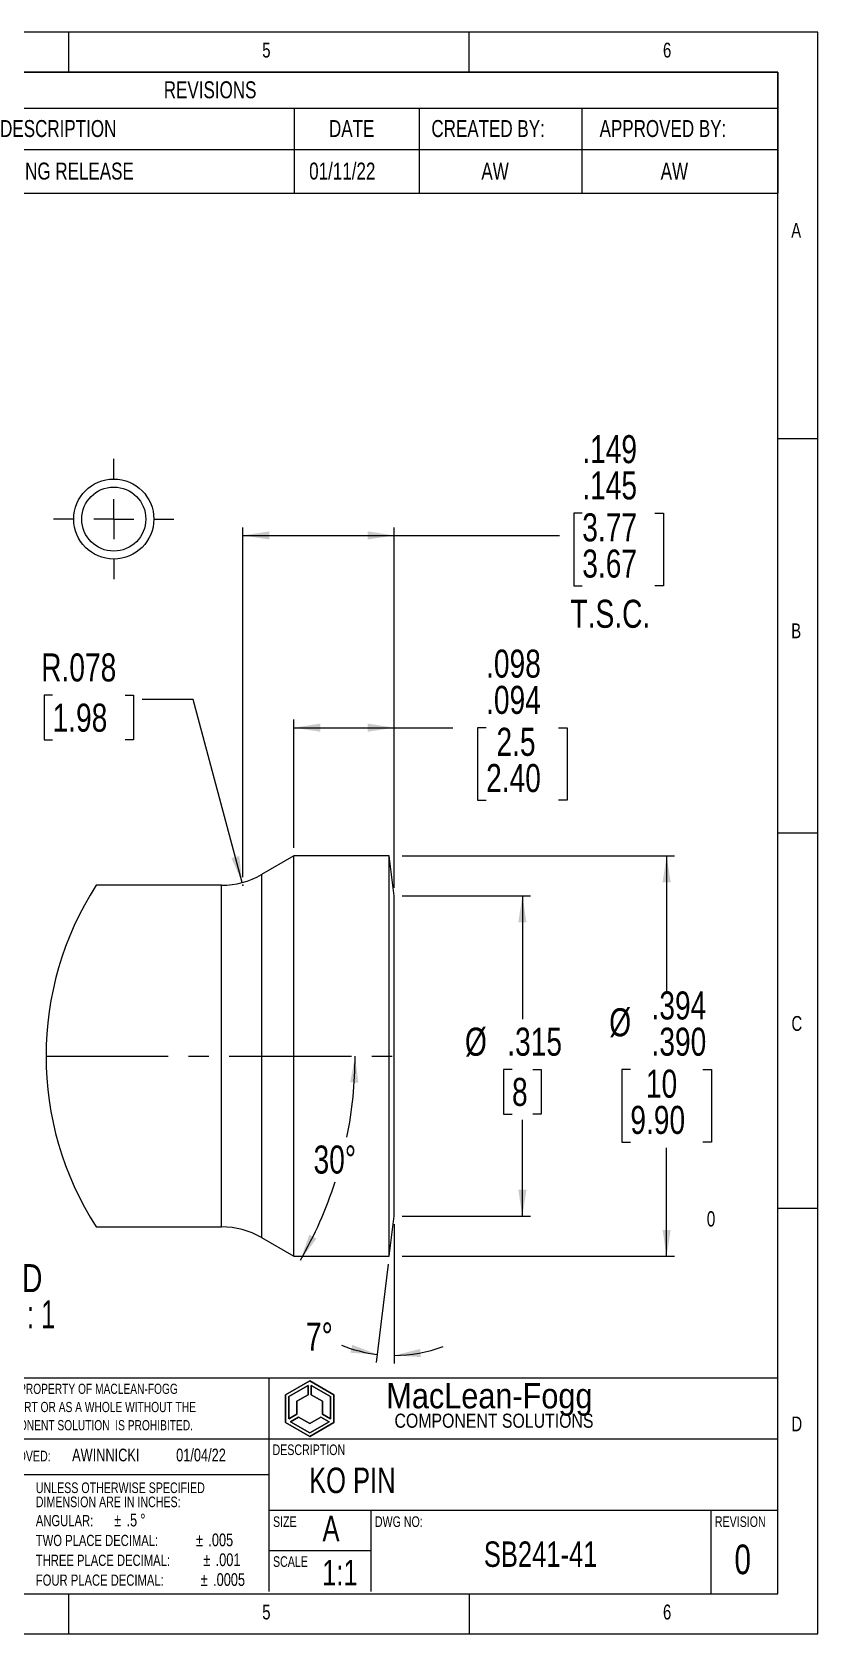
# Model space of a CAD drawing. Extents: x -4.2 to 11.2, y 0.1 to 8.
# Drawn here: x 7.32 to 11.18, y 0.13 to 8.01 of the extents above; entities that cross this region are included whole.
import ezdxf

# ---------------------------------------------------------------- set-up
doc = ezdxf.new("R2010")
doc.units = 0
doc.header["$PDSIZE"] = -1
for name, pattern in [('SLD-CENTER', [0.75, 0.6, -0.05, 0.05, -0.05]), ('SLD-PHANTOM', [0.5, 0.25, -0.05, 0.05, -0.05, 0.05, -0.05]), ('SLD-SOLID', [0])]:
    doc.linetypes.add(name, pattern=pattern)
doc.layers.get('0').update_dxf_attribs({"linetype": 'CONTINUOUS'})
doc.layers.add('FORMAT', color=7, linetype='SLD-SOLID')
doc.styles.add('SLDTEXTSTYLE0', font='TXT', dxfattribs={"width": 0.75})
doc.styles.add('SLDTEXTSTYLE1', font='TXT', dxfattribs={"width": 0.91})
doc.styles.add('SLDTEXTSTYLE2', font='TXT', dxfattribs={"width": 0.84})
doc.styles.add('SLDTEXTSTYLE3', font='TXT', dxfattribs={"width": 0.681818})
doc.dimstyles.new('SLDDIMSTYLE10', dxfattribs={"dimtxt": 0.137795, "dimasz": 0.13, "dimexe": 0, "dimexo": 0.0625, "dimgap": 0.034449, "dimtad": 0, "dimtih": 1, "dimtoh": 1, "dimdec": 4, "dimlfac": 0.2, "dimzin": 12, "dimtxsty": 'SLDTEXTSTYLE0', "dimsah": 1, "dimcen": 0.09, "dimazin": 3, "dimtfac": 1, "dimtofl": 0, "dimtmove": 0, "dimatfit": 3, "dimtolj": 1, "dimtzin": 12})
doc.dimstyles.new('SLDDIMSTYLE6', dxfattribs={"dimtxt": 0.137795, "dimasz": 0.13, "dimexe": 0, "dimexo": 0.0625, "dimgap": 0.034449, "dimtad": 0, "dimtih": 1, "dimtoh": 1, "dimdec": 3, "dimlfac": 0.2, "dimrnd": 1e-09, "dimzin": 12, "dimtxsty": 'SLDTEXTSTYLE0', "dimsah": 1, "dimcen": 0.09, "dimazin": 3, "dimlim": 1, "dimtm": 0.004, "dimtfac": 1, "dimtdec": 3, "dimtofl": 0, "dimtmove": 0, "dimatfit": 3, "dimtolj": 1, "dimtzin": 12})
doc.dimstyles.new('SLDDIMSTYLE7', dxfattribs={"dimtxt": 0.137795, "dimasz": 0.13, "dimexe": 0, "dimexo": 0.0625, "dimgap": 0.034449, "dimtad": 0, "dimtih": 1, "dimtoh": 1, "dimdec": 3, "dimlfac": 0.2, "dimrnd": 1e-09, "dimzin": 12, "dimtxsty": 'SLDTEXTSTYLE0', "dimsah": 1, "dimcen": 0.09, "dimazin": 3, "dimlim": 1, "dimtm": 0.003937, "dimtfac": 1, "dimtdec": 3, "dimtofl": 0, "dimtmove": 0, "dimatfit": 3, "dimtolj": 1, "dimtzin": 4})
doc.dimstyles.new('SLDDIMSTYLE8', dxfattribs={"dimtxt": 0.137795, "dimasz": 0.13, "dimexe": 0, "dimexo": 0.0625, "dimgap": 0.034449, "dimtad": 0, "dimtih": 1, "dimtoh": 1, "dimdec": 3, "dimlfac": 0.2, "dimrnd": 1e-09, "dimzin": 12, "dimtxsty": 'SLDTEXTSTYLE0', "dimsah": 1, "dimcen": 0, "dimazin": 3, "dimtfac": 1, "dimtdec": 3, "dimtofl": 0, "dimtmove": 0, "dimatfit": 3, "dimtolj": 1, "dimtzin": 12})
doc.dimstyles.new('SLDDIMSTYLE9', dxfattribs={"dimtxt": 0.137795, "dimasz": 0.13, "dimexe": 0, "dimexo": 0.0625, "dimgap": 0.034449, "dimtad": 0, "dimtih": 1, "dimtoh": 1, "dimdec": 3, "dimlfac": 0.2, "dimrnd": 1e-09, "dimzin": 12, "dimtxsty": 'SLDTEXTSTYLE0', "dimsah": 1, "dimcen": 0.09, "dimazin": 3, "dimtfac": 1, "dimtdec": 3, "dimtofl": 0, "dimtmove": 0, "dimatfit": 3, "dimtolj": 1, "dimtzin": 12})

# ---------------------------------------------------------------- blocks, each defined once
blk = doc.blocks.new('SW_NOTE_0')
at = {"color": 0, "linetype": 'CONTINUOUS', "attachment_point": 1, "style": 'SLDTEXTSTYLE0'}
for s, insert, char_height in [('UNLESS OTHERWISE SPECIFIED', (0, 0.0671), 0.052083), ('DIMENSION ARE IN INCHES:', (0, -0.0023), 0.052083), ('ANGULAR:', (0, -0.0929), 0.055), ('%%p', (0.3848, -0.0864), 0.0625), ('.5', (0.4454, -0.0864), 0.0625), ('%%d', (0.5133, -0.0864), 0.0625), ('TWO PLACE DECIMAL:', (0, -0.1904), 0.055), ('%%p', (0.7867, -0.1839), 0.0625), ('.005', (0.8473, -0.1839), 0.0625), ('THREE PLACE DECIMAL:', (0, -0.2879), 0.055), ('%%p', (0.8225, -0.2814), 0.0625), ('.001', (0.8832, -0.2814), 0.0625), ('FOUR PLACE DECIMAL:', (0, -0.3854), 0.055), ('%%p', (0.8101, -0.3789), 0.0625), ('.0005', (0.8707, -0.3789), 0.0625)]:
    blk.add_mtext(s, dxfattribs=dict(at, insert=insert, char_height=char_height))
blk = doc.blocks.new('SW_NOTE_0_1')
at = {"color": 0, "linetype": 'CONTINUOUS', "char_height": 0.05, "attachment_point": 2, "style": 'SLDTEXTSTYLE0'}
for s, insert in [('THIS INFORMATION CONTAINED HEREIN IS THE PROPERTY OF MACLEAN-FOGG', (1.2172, 0.0645)), ('COMPONENT SOLUTION  ANY REPRODUCTION IN PART OR AS A WHOLE WITHOUT THE', (1.2185, -0.0249)), ('WRITTEN PERMISSION OF MACLEAN-FOGG COMPONENT SOLUTION  IS PROHIBITED.', (1.2316, -0.1143))]:
    blk.add_mtext(s, dxfattribs=dict(at, insert=insert))
blk = doc.blocks.new('SW_TABLEANNOTATION_0')
at = {"color": 0, "linetype": 'SLD-SOLID'}
for p, q in [((0, 0), (0, -0.1772)), ((0, 0), (0.2775, 0)), ((0.2775, 0), (0.9209, 0)), ((0.9209, 0), (3.1118, 0)), ((3.1118, 0), (3.7263, 0)), ((3.7263, 0), (4.5257, 0)), ((4.5257, 0), (5.488, 0)), ((5.488, 0), (5.488, -0.1772)), ((0, -0.1772), (0, -0.3809)), ((0, -0.1772), (0.2775, -0.1772)), ((0.2775, -0.1772), (0.2775, -0.3809)), ((0.2775, -0.1772), (0.9209, -0.1772)), ((0.9209, -0.1772), (0.9209, -0.3809)), ((0.9209, -0.1772), (3.1118, -0.1772)), ((3.1118, -0.1772), (3.1118, -0.3809)), ((3.1118, -0.1772), (3.7263, -0.1772)), ((3.7263, -0.1772), (3.7263, -0.3809)), ((3.7263, -0.1772), (4.5257, -0.1772)), ((4.5257, -0.1772), (4.5257, -0.3809)), ((4.5257, -0.1772), (5.488, -0.1772)), ((5.488, -0.1772), (5.488, -0.3809)), ((0, -0.3809), (0.2775, -0.3809)), ((0, -0.3809), (0, -0.5954)), ((0.2775, -0.3809), (0.9209, -0.3809)), ((0.2775, -0.3809), (0.2775, -0.5954)), ((0.9209, -0.3809), (3.1118, -0.3809)), ((0.9209, -0.3809), (0.9209, -0.5954)), ((3.1118, -0.3809), (3.7263, -0.3809)), ((3.1118, -0.3809), (3.1118, -0.5954)), ((3.7263, -0.3809), (4.5257, -0.3809)), ((3.7263, -0.3809), (3.7263, -0.5954)), ((4.5257, -0.3809), (5.488, -0.3809)), ((4.5257, -0.3809), (4.5257, -0.5954)), ((5.488, -0.3809), (5.488, -0.5954)), ((0, -0.5954), (0.2775, -0.5954)), ((0.2775, -0.5954), (0.9209, -0.5954)), ((0.9209, -0.5954), (3.1118, -0.5954)), ((3.1118, -0.5954), (3.7263, -0.5954)), ((3.7263, -0.5954), (4.5257, -0.5954)), ((4.5257, -0.5954), (5.488, -0.5954))]:
    blk.add_line(p, q, dxfattribs=at)
at = {"color": 0, "linetype": 'SLD-SOLID', "attachment_point": 1, "style": 'SLDTEXTSTYLE0'}
for s, insert, char_height in [('REVISIONS', (2.4715, -0.0454), 0.08333), ('REV.', (0.0209, -0.2358), 0.08333), ('ECN', (0.4832, -0.2358), 0.08333), ('DESCRIPTION', (1.6675, -0.2358), 0.083333), ('DATE', (3.2831, -0.2358), 0.08333), ('CREATED BY:', (3.786, -0.2358), 0.083333), ('APPROVED BY:', (4.6123, -0.2358), 0.083333), ('0', (0.108, -0.4449), 0.0833), ('0', (0.5684, -0.4449), 0.0833), ('DRAWING RELEASE', (1.5117, -0.4449), 0.083333), ('01/11/22', (3.1857, -0.4449), 0.08333), ('AW', (4.0316, -0.4449), 0.08333), ('AW', (4.9124, -0.4449), 0.08333)]:
    blk.add_mtext(s, dxfattribs=dict(at, insert=insert, char_height=char_height))
blk = doc.blocks.new('SW_CENTERMARKSYMBOL_0')
at = {"color": 0, "linetype": 'SLD-SOLID'}
for p, q in [((0, 0.1969), (0, 0.2953)), ((0, 0), (0, 0.0984)), ((-0.1969, 0), (-0.2953, 0)), ((0, 0), (-0.0984, 0)), ((0, 0), (0, -0.0984)), ((0, 0), (0.0984, 0)), ((0.1969, 0), (0.2953, 0)), ((0, -0.1969), (0, -0.2953))]:
    blk.add_line(p, q, dxfattribs=at)
blk = doc.blocks.new('_D_3')
at = {"color": 7, "linetype": 'SLD-SOLID'}
for p, q in [((10.0214, 5.6433), (9.9794, 5.6433)), ((9.9794, 5.6433), (9.9794, 5.2869)), ((10.3778, 5.6433), (10.4198, 5.6433)), ((10.4198, 5.6433), (10.4198, 5.2869)), ((8.3545, 3.8538), (8.3545, 5.5732)), ((8.3545, 5.5339), (9.0972, 5.5339)), ((9.0972, 3.8016), (9.0972, 5.5732)), ((9.0972, 5.5339), (9.9095, 5.5339)), ((9.9794, 5.2869), (10.0214, 5.2869)), ((10.4198, 5.2869), (10.3778, 5.2869))]:
    blk.add_line(p, q, dxfattribs=at)
for points in [[(8.3545, 5.5339), (8.4845, 5.5139), (8.4845, 5.5539)], [(9.0972, 5.5339), (8.9672, 5.5539), (8.9672, 5.5139)]]:
    blk.add_solid(points, dxfattribs=at)
at = {"color": 7, "linetype": 'SLD-SOLID', "char_height": 0.1378, "attachment_point": 1, "style": 'SLDTEXTSTYLE0'}
for s, insert in [('.149', (10.0214, 6.027)), ('.145', (10.0214, 5.8489)), ('3.77', (10.0214, 5.6427)), ('3.67', (10.0214, 5.4645)), ('T.S.C.', (9.9637, 5.2178))]:
    blk.add_mtext(s, dxfattribs=dict(at, insert=insert))
blk = doc.blocks.new('_D_4')
at = {"color": 7, "linetype": 'SLD-SOLID'}
for p, q in [((9.1366, 3.9591), (10.4752, 3.9591)), ((10.4358, 3.9591), (10.4358, 3.2931)), ((10.2576, 2.9087), (10.2157, 2.9087)), ((10.2157, 2.9087), (10.2157, 2.5524)), ((10.614, 2.9087), (10.656, 2.9087)), ((10.656, 2.9087), (10.656, 2.5524)), ((10.2157, 2.5524), (10.2576, 2.5524)), ((10.4358, 1.9906), (10.4358, 2.5244)), ((10.656, 2.5524), (10.614, 2.5524)), ((9.1366, 1.9906), (10.4752, 1.9906))]:
    blk.add_line(p, q, dxfattribs=at)
for points in [[(10.4358, 3.9591), (10.4158, 3.8291), (10.4558, 3.8291)], [(10.4358, 1.9906), (10.4558, 2.1206), (10.4158, 2.1206)]]:
    blk.add_solid(points, dxfattribs=at)
at = {"color": 7, "linetype": 'SLD-SOLID', "char_height": 0.1378, "attachment_point": 1, "style": 'SLDTEXTSTYLE0'}
for s, insert in [('.394', (10.3616, 3.2925)), ('%%c', (10.1537, 3.2099)), ('.390', (10.3616, 3.1144)), ('10', (10.334, 2.9082)), ('9.90', (10.2576, 2.73))]:
    blk.add_mtext(s, dxfattribs=dict(at, insert=insert))
blk = doc.blocks.new('_D_5')
at = {"color": 7, "linetype": 'SLD-SOLID'}
for p, q in [((8.6051, 3.9984), (8.6051, 4.6284)), ((8.6051, 4.589), (9.0972, 4.589)), ((9.0972, 3.9984), (9.0972, 4.6284)), ((9.0972, 4.589), (9.3862, 4.589)), ((9.549, 4.589), (9.507, 4.589)), ((9.507, 4.589), (9.507, 4.2326)), ((9.9053, 4.589), (9.9473, 4.589)), ((9.9473, 4.589), (9.9473, 4.2326)), ((9.507, 4.2326), (9.549, 4.2326)), ((9.9473, 4.2326), (9.9053, 4.2326))]:
    blk.add_line(p, q, dxfattribs=at)
for points in [[(8.6051, 4.589), (8.7351, 4.569), (8.7351, 4.609)], [(9.0972, 4.589), (8.9672, 4.609), (8.9672, 4.569)]]:
    blk.add_solid(points, dxfattribs=at)
at = {"color": 7, "linetype": 'SLD-SOLID', "char_height": 0.1378, "attachment_point": 1, "style": 'SLDTEXTSTYLE0'}
for s, insert in [('.098', (9.549, 4.9728)), ('.094', (9.549, 4.7946)), ('2.5', (9.5999, 4.5884)), ('2.40', (9.549, 4.4103))]:
    blk.add_mtext(s, dxfattribs=dict(at, insert=insert))
blk = doc.blocks.new('_D_6')
at = {"color": 7, "linetype": 'SLD-SOLID'}
for p, q in [((7.4194, 4.7484), (7.3774, 4.7484)), ((7.3774, 4.7484), (7.3774, 4.5296)), ((7.7757, 4.7484), (7.8177, 4.7484)), ((7.8177, 4.7484), (7.8177, 4.5296)), ((8.1097, 4.7281), (7.8597, 4.7281)), ((8.351, 3.8277), (8.1097, 4.7281)), ((7.3774, 4.5296), (7.4194, 4.5296)), ((7.8177, 4.5296), (7.7757, 4.5296))]:
    blk.add_line(p, q, dxfattribs=at)
blk.add_solid([(8.351, 3.8277), (8.3366, 3.9584), (8.298, 3.9481)], dxfattribs=at)
at = {"color": 7, "linetype": 'SLD-SOLID', "char_height": 0.1378, "attachment_point": 1, "style": 'SLDTEXTSTYLE0'}
for s, insert in [('R.078', (7.3636, 4.954)), ('1.98', (7.4194, 4.7072))]:
    blk.add_mtext(s, dxfattribs=dict(at, insert=insert))
blk = doc.blocks.new('_D_7')
at = {"color": 7, "linetype": 'SLD-SOLID'}
for p, q in [((9.1366, 3.7622), (9.7665, 3.7622)), ((9.7272, 3.7622), (9.7272, 3.1555)), ((9.6763, 2.9087), (9.6343, 2.9087)), ((9.6343, 2.9087), (9.6343, 2.69)), ((9.7781, 2.9087), (9.8201, 2.9087)), ((9.8201, 2.9087), (9.8201, 2.69)), ((9.6343, 2.69), (9.6763, 2.69)), ((9.8201, 2.69), (9.7781, 2.69)), ((9.7272, 2.1874), (9.7272, 2.662)), ((9.1366, 2.1874), (9.7665, 2.1874))]:
    blk.add_line(p, q, dxfattribs=at)
for points in [[(9.7272, 3.7622), (9.7072, 3.6322), (9.7472, 3.6322)], [(9.7272, 2.1874), (9.7472, 2.3174), (9.7072, 2.3174)]]:
    blk.add_solid(points, dxfattribs=at)
at = {"color": 7, "linetype": 'SLD-SOLID', "char_height": 0.1378, "attachment_point": 1, "style": 'SLDTEXTSTYLE0'}
for s, insert in [('%%c', (9.4451, 3.1144)), ('.315', (9.6529, 3.1144)), ('8', (9.6763, 2.8676))]:
    blk.add_mtext(s, dxfattribs=dict(at, insert=insert))
blk = doc.blocks.new('_D_8')
at = {"color": 7, "linetype": 'SLD-SOLID'}
for p, q in [((9.0972, 2.1481), (9.0972, 1.4638)), ((9.0683, 1.9515), (9.0091, 1.4692))]:
    blk.add_line(p, q, dxfattribs=at)
for start, end in [(247.85258, 263), (270, 290.63916)]:
    blk.add_arc((9.0972, 2.1874), 0.6842, start, end, dxfattribs=at)
for points in [[(9.0139, 1.5083), (8.8912, 1.5557), (8.8826, 1.5166)], [(9.0972, 1.5032), (9.2285, 1.4954), (9.2248, 1.5353)]]:
    blk.add_solid(points, dxfattribs=at)
at = {"color": 7, "linetype": 'SLD-SOLID', "insert": (8.664, 1.6651), "char_height": 0.1378, "attachment_point": 1, "style": 'SLDTEXTSTYLE0'}
blk.add_mtext('7°', dxfattribs=at)
blk = doc.blocks.new('_D_9')
at = {"color": 7, "linetype": 'SLD-SOLID'}
for start, end in [(348.53363, 0), (330, 342.06779)]:
    blk.add_arc((6.9003, 2.9748), 2.0051, start, end, dxfattribs=at)
for points in [[(8.9054, 2.9748), (8.8812, 2.8455), (8.9212, 2.8442)], [(8.6368, 1.9723), (8.7157, 2.0775), (8.6805, 2.0964)]]:
    blk.add_solid(points, dxfattribs=at)
at = {"color": 7, "linetype": 'SLD-SOLID', "insert": (8.7014, 2.5351), "char_height": 0.1378, "attachment_point": 1, "style": 'SLDTEXTSTYLE0'}
blk.add_mtext('30°', dxfattribs=at)
blk = doc.blocks.new('SW_NOTE_0_4')
at = {"color": 0, "linetype": 'CONTINUOUS', "attachment_point": 2}
for s, insert, char_height, style in [('DETAIL D', (0.3682, 0.1776), 0.1378, 'SLDTEXTSTYLE0'), ('SCALE 5 : 1', (0.397, -0.0005), 0.137795, 'SLDTEXTSTYLE3')]:
    blk.add_mtext(s, dxfattribs=dict(at, insert=insert, char_height=char_height, style=style))

msp = doc.modelspace()

# ---------------------------------------------------------------- linework, layer by layer
at = {"color": 7, "linetype": 'SLD-SOLID'}
for p, q in [((11.17901, 8.00833), (0.49935, 8.00833)), ((7.49791, 8.00833), (7.49791, 7.81148)), ((9.46641, 7.81148), (9.46641, 8.00833)), ((11.17901, 2.9788), (11.17901, 8.00833)), ((10.98216, 7.81148), (0.6962, 7.81148)), ((10.98216, 0.33116), (10.98216, 7.81148)), ((10.98216, 6.01069), (11.17901, 6.01)), ((11.17901, 4.07132), (10.98216, 4.07132)), ((8.60511, 3.95908), (8.44501, 3.86664)), ((9.07307, 3.95908), (8.60511, 3.95908)), ((8.60511, 2.97482), (8.60511, 3.95908)), ((9.09724, 3.76223), (9.07307, 3.95908)), ((9.07307, 2.97482), (9.07307, 3.95908)), ((8.25001, 3.81439), (7.63315, 3.81439)), ((9.09724, 2.97482), (9.09724, 3.76223)), ((8.60511, 1.99057), (8.60511, 2.97482)), ((9.07307, 1.99057), (9.07307, 2.97482)), ((9.09724, 2.18742), (9.09724, 2.97482)), ((11.17901, 0.13431), (11.17901, 2.9788)), ((10.98216, 2.22747), (11.17901, 2.22747)), ((7.63315, 2.13526), (8.25001, 2.13526)), ((9.07307, 1.99057), (9.09724, 2.18742)), ((8.44501, 2.08301), (8.60511, 1.99057)), ((8.60511, 1.99057), (9.07307, 1.99057)), ((0.6962, 0.33116), (10.98216, 0.33116)), ((7.49791, 0.33116), (7.49791, 0.13431)), ((9.46641, 0.33116), (9.46641, 0.13431)), ((0.49935, 0.13431), (11.17901, 0.13431))]:
    msp.add_line(p, q, dxfattribs=at)
at = {"color": 8, "linetype": 'SLD-SOLID'}
for p, q in [((8.44501, 3.86664), (8.44501, 2.08301)), ((8.25001, 2.97482), (8.25001, 3.81439)), ((8.25001, 2.13526), (8.25001, 2.97482)), ((5.63216, 1.39357), (10.98216, 1.39357)), ((8.48216, 1.39357), (8.48216, 0.34357)), ((5.63216, 1.09357), (10.98216, 1.09357)), ((5.63216, 0.91857), (8.48216, 0.91857)), ((8.48216, 0.74357), (10.98216, 0.74357)), ((8.98268, 0.74357), (8.98268, 0.34357)), ((10.65208, 0.74357), (10.65208, 0.33116)), ((8.98268, 0.54357), (8.48216, 0.54357))]:
    msp.add_line(p, q, dxfattribs=at)
at = {"color": 7, "linetype": 'SLD-CENTER'}
msp.add_line((7.38745, 2.97482), (9.17598, 2.97482), dxfattribs=at)
at = {"color": 179, "linetype": 'SLD-SOLID'}
for p, q in [((8.68241, 1.37874), (8.56361, 1.31015)), ((8.56361, 1.31015), (8.68241, 1.37874)), ((8.68241, 1.37874), (8.56361, 1.31015)), ((8.57945, 1.30101), (8.67449, 1.35588)), ((8.57945, 1.30101), (8.67449, 1.35588)), ((8.57945, 1.30101), (8.67449, 1.35588)), ((8.67449, 1.35588), (8.67449, 1.31015)), ((8.67449, 1.31015), (8.67449, 1.35588)), ((8.67449, 1.35588), (8.67449, 1.31015)), ((8.80121, 1.31015), (8.68241, 1.37874)), ((8.68241, 1.37874), (8.80121, 1.31015)), ((8.80121, 1.31015), (8.68241, 1.37874)), ((8.69033, 1.31015), (8.69033, 1.35588)), ((8.69033, 1.35588), (8.78537, 1.30101)), ((8.69033, 1.35588), (8.78537, 1.30101)), ((8.69033, 1.31015), (8.69033, 1.35588)), ((8.69033, 1.31015), (8.69033, 1.35588)), ((8.69033, 1.35588), (8.78537, 1.30101)), ((8.56361, 1.31015), (8.56361, 1.17298)), ((8.56361, 1.17298), (8.56361, 1.31015)), ((8.56361, 1.31015), (8.56361, 1.17298)), ((8.57945, 1.19127), (8.57945, 1.30101)), ((8.57945, 1.19127), (8.57945, 1.30101)), ((8.57945, 1.19127), (8.57945, 1.30101)), ((8.67449, 1.31015), (8.61905, 1.27815)), ((8.61905, 1.27815), (8.67449, 1.31015)), ((8.67449, 1.31015), (8.61905, 1.27815)), ((8.61905, 1.27815), (8.61905, 1.21413)), ((8.61905, 1.21413), (8.61905, 1.27815)), ((8.61905, 1.27815), (8.61905, 1.21413)), ((8.74577, 1.27815), (8.69033, 1.31015)), ((8.69033, 1.31015), (8.74577, 1.27815)), ((8.74577, 1.27815), (8.69033, 1.31015)), ((8.74577, 1.21413), (8.74577, 1.27815)), ((8.74577, 1.27815), (8.74577, 1.21413)), ((8.74577, 1.21413), (8.74577, 1.27815)), ((8.78537, 1.30101), (8.78537, 1.19127)), ((8.78537, 1.30101), (8.78537, 1.19127)), ((8.78537, 1.30101), (8.78537, 1.19127)), ((8.80121, 1.17298), (8.80121, 1.31015)), ((8.80121, 1.31015), (8.80121, 1.17298)), ((8.80121, 1.17298), (8.80121, 1.31015)), ((8.61905, 1.21413), (8.57945, 1.19127)), ((8.57945, 1.19127), (8.61905, 1.21413)), ((8.61905, 1.21413), (8.57945, 1.19127)), ((8.58737, 1.17755), (8.62697, 1.20041)), ((8.58737, 1.17755), (8.62697, 1.20041)), ((8.58737, 1.17755), (8.62697, 1.20041)), ((8.62697, 1.20041), (8.68241, 1.1684)), ((8.68241, 1.1684), (8.62697, 1.20041)), ((8.62697, 1.20041), (8.68241, 1.1684)), ((8.68241, 1.1684), (8.73785, 1.20041)), ((8.73785, 1.20041), (8.68241, 1.1684)), ((8.68241, 1.1684), (8.73785, 1.20041)), ((8.73785, 1.20041), (8.77745, 1.17755)), ((8.73785, 1.20041), (8.77745, 1.17755)), ((8.73785, 1.20041), (8.77745, 1.17755)), ((8.78537, 1.19127), (8.74577, 1.21413)), ((8.74577, 1.21413), (8.78537, 1.19127)), ((8.78537, 1.19127), (8.74577, 1.21413)), ((8.56361, 1.17298), (8.68241, 1.10439)), ((8.68241, 1.10439), (8.56361, 1.17298)), ((8.56361, 1.17298), (8.68241, 1.10439)), ((8.68241, 1.12268), (8.58737, 1.17755)), ((8.68241, 1.12268), (8.58737, 1.17755)), ((8.68241, 1.12268), (8.58737, 1.17755)), ((8.77745, 1.17755), (8.68241, 1.12268)), ((8.77745, 1.17755), (8.68241, 1.12268)), ((8.77745, 1.17755), (8.68241, 1.12268)), ((8.68241, 1.10439), (8.80121, 1.17298)), ((8.80121, 1.17298), (8.68241, 1.10439)), ((8.68241, 1.10439), (8.80121, 1.17298))]:
    msp.add_line(p, q, dxfattribs=at)
at = {"color": 1, "linetype": 'SLD-SOLID'}
for p, q in [((8.67449, 1.35588), (8.57945, 1.30101)), ((8.67449, 1.31015), (8.67449, 1.35588)), ((8.69033, 1.35588), (8.69033, 1.31015)), ((8.78537, 1.30101), (8.69033, 1.35588)), ((8.57945, 1.30101), (8.57945, 1.19127)), ((8.61905, 1.27815), (8.67449, 1.31015)), ((8.61905, 1.21413), (8.61905, 1.27815)), ((8.69033, 1.31015), (8.74577, 1.27815)), ((8.74577, 1.27815), (8.74577, 1.21413)), ((8.78537, 1.19127), (8.78537, 1.30101)), ((8.57945, 1.19127), (8.61905, 1.21413)), ((8.62697, 1.20041), (8.58737, 1.17755)), ((8.68241, 1.1684), (8.62697, 1.20041)), ((8.73785, 1.20041), (8.68241, 1.1684)), ((8.77745, 1.17755), (8.73785, 1.20041)), ((8.74577, 1.21413), (8.78537, 1.19127)), ((8.58737, 1.17755), (8.68241, 1.12268)), ((8.68241, 1.12268), (8.77745, 1.17755))]:
    msp.add_line(p, q, dxfattribs=at)
at = {"color": 7, "linetype": 'SLD-SOLID'}
for radius in [0.19685, 0.15748]:
    msp.add_circle((7.72, 5.61439), radius, dxfattribs=at)
for centre, radius, start, end in [((8.25001, 4.20439), 0.39, 270.000073, 299.999915), ((8.94472, 2.97482), 1.55727, 147.37575, 212.62425), ((8.25001, 1.74526), 0.39, 60.000085, 89.999927)]:
    msp.add_arc(centre, radius, start, end, dxfattribs=at)
at = {"color": 7, "linetype": 'SLD-PHANTOM'}
msp.add_point((8.35451, 3.81439), dxfattribs=at)

# ---------------------------------------------------------------- block references
at = {"color": 7, "linetype": 'SLD-SOLID'}
msp.add_blockref('SW_TABLEANNOTATION_0', (5.49418, 7.81148), dxfattribs=at)
at = {"color": 7, "linetype": 'CONTINUOUS'}
for name, p in [('SW_CENTERMARKSYMBOL_0', (7.72, 5.61439)), ('SW_NOTE_0_4', (6.69021, 1.77467)), ('SW_NOTE_0_1', (5.83695, 1.29976)), ('SW_NOTE_0', (7.33723, 0.81189))]:
    msp.add_blockref(name, p, dxfattribs=at)

# ---------------------------------------------------------------- texts
for s, insert, char_height, attachment_point, style in [('5', (8.44935, 7.95589), 0.07292, 1, 'SLDTEXTSTYLE0'), ('6', (10.41786, 7.95589), 0.07292, 1, 'SLDTEXTSTYLE0'), ('A', (11.04778, 7.07006), 0.07292, 1, 'SLDTEXTSTYLE0'), ('B', (11.04778, 5.10156), 0.07292, 1, 'SLDTEXTSTYLE0'), ('C', (11.0488, 3.1717), 0.07292, 1, 'SLDTEXTSTYLE0'), ('0', (10.65388, 2.21208), 0.075, 2, 'SLDTEXTSTYLE0'), ('MacLean-Fogg', (9.05881, 1.36712), 0.12375, 1, 'SLDTEXTSTYLE1'), ('COMPONENT SOLUTIONS', (9.09904, 1.21719), 0.0693, 1, 'SLDTEXTSTYLE2'), ('D', (11.0488, 1.2032), 0.07292, 1, 'SLDTEXTSTYLE0'), ('APPROVED:', (7.10533, 1.03486), 0.052083, 1, 'SLDTEXTSTYLE0'), ('AWINNICKI', (7.5154, 1.04522), 0.0625, 1, 'SLDTEXTSTYLE0'), ('01/04/22', (8.0265, 1.04522), 0.0625, 1, 'SLDTEXTSTYLE0'), ('DESCRIPTION', (8.49986, 1.0658), 0.0520833, 1, 'SLDTEXTSTYLE0'), ('KO PIN', (8.67946, 0.95173), 0.125, 1, 'SLDTEXTSTYLE0'), ('SIZE', (8.50219, 0.71231), 0.052083, 1, 'SLDTEXTSTYLE0'), ('A', (8.74539, 0.71502), 0.125, 1, 'SLDTEXTSTYLE0'), ('REVISION', (10.6727, 0.71231), 0.052083, 1, 'SLDTEXTSTYLE0'), ('SB241-41', (9.81671, 0.58902), 0.125, 2, 'SLDTEXTSTYLE0'), ('0', (10.76881, 0.57389), 0.14583, 1, 'SLDTEXTSTYLE0'), ('SCALE', (8.50218, 0.51632), 0.052083, 1, 'SLDTEXTSTYLE0'), ('1:1', (8.74386, 0.49832), 0.125, 1, 'SLDTEXTSTYLE0'), ('5', (8.44935, 0.27872), 0.07292, 1, 'SLDTEXTSTYLE0'), ('6', (10.41786, 0.27872), 0.07292, 1, 'SLDTEXTSTYLE0')]:
    msp.add_mtext(s, dxfattribs=dict(at, insert=insert, char_height=char_height, attachment_point=attachment_point, style=style))
at = {"layer": 'FORMAT', "insert": (9.00279, 0.71231), "char_height": 0.052083, "attachment_point": 1, "style": 'SLDTEXTSTYLE0'}
msp.add_mtext('DWG NO:', dxfattribs=at)

# ---------------------------------------------------------------- dimensions: what is measured, and where the dimension line sits
at = {"color": 7, "linetype": 'SLD-SOLID'}
dim = msp.add_linear_dim(base=(9.09724, 5.53388), p1=(8.35451, 3.81439), p2=(9.09724, 3.76223), text='<>\\PT.S.C.', dimstyle='SLDDIMSTYLE6', dxfattribs=at)
dim.commit()
dim.dimension.update_dxf_attribs({"geometry": '_D_3', "text_midpoint": (10.1996, 5.53388), "dimtype": 160})
dim = msp.add_linear_dim(base=(9.09724, 4.589), p1=(8.60511, 3.95908), p2=(9.09724, 3.95908), dimstyle='SLDDIMSTYLE7', dxfattribs=at)
dim.commit()
dim.dimension.update_dxf_attribs({"geometry": '_D_5', "text_midpoint": (9.72716, 4.589), "dimtype": 160})
dim = msp.add_radius_dim(center=(8.25001, 4.20439), mpoint=(8.35095, 3.82768), dimstyle='SLDDIMSTYLE8', dxfattribs=at)
dim.commit()
dim.dimension.update_dxf_attribs({"geometry": '_D_6', "text_midpoint": (7.59755, 4.72808), "dimtype": 164})
for base, p1, p2, dimstyle, picture, middle in [((10.43582, 3.95908), (9.09724, 1.99057), (9.09724, 3.95908), 'SLDDIMSTYLE7', '_D_4', (10.43582, 2.90875)), ((9.72716, 2.18742), (9.09724, 3.76223), (9.09724, 2.18742), 'SLDDIMSTYLE9', '_D_7', (9.72716, 2.90875))]:
    dim = msp.add_linear_dim(base=base, p1=p1, p2=p2, angle=90, text='%%c<>', dimstyle=dimstyle, dxfattribs=at)
    dim.commit()
    dim.dimension.update_dxf_attribs({"geometry": picture, "text_midpoint": middle, "dimtype": 160})
for base, line1, line2, picture, middle in [((8.92507, 1.52519), ((9.07307, 1.99057), (9.09724, 2.18742)), ((9.09724, 2.18742), (9.09724, 3.76223)), '_D_8', (8.75163, 1.59687)), ((8.73254, 2.16037), ((8.60511, 1.99057), (8.44501, 2.08301)), ((9.17598, 2.97482), (-4.17048, 2.97482)), '_D_9', (8.83999, 2.46686))]:
    dim = msp.add_angular_dim_2l(base=base, line1=line1, line2=line2, dimstyle='SLDDIMSTYLE10', dxfattribs=at)
    dim.commit()
    dim.dimension.update_dxf_attribs({"geometry": picture, "text_midpoint": middle, "dimtype": 162})

doc.saveas('drawing.dxf')
